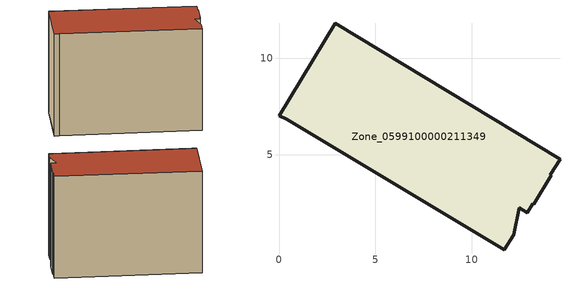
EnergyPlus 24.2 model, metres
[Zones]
Zone_0599100000211349
 floor ground (C_G): 12.48,2.25 12.18,0.85 11.69,0.06 0.39,6.84 0,7.01 2.93,11.83 14.59,4.76 14.09,3.96 14.14,3.93 13.23,2.42 13.17,2.46 12.88,2 z0
 wall outside (C_F): 0,7.01 0.39,6.84 11.69,0.06 12.18,0.85 12.48,2.25 12.88,2 13.17,2.46 13.23,2.42 14.14,3.93 14.09,3.96 14.59,4.76 2.93,11.83 0,7.01 z0:10.04
 roof outside (C_R): 12.48,2.25 12.88,2 13.17,2.46 13.23,2.42 14.14,3.93 14.09,3.96 14.59,4.76 2.93,11.83 0,7.01 0.39,6.84 11.69,0.06 12.18,0.85 z10.04
[BUILDING]
Pand.0599100000211349: North Axis=0; Terrain=City; Loads Convergence Tolerance Value=0.04; Temperature Convergence Tolerance Value=0.4; Solar Distribution=FullExterior; Maximum Number of Warmup Days=25; Minimum Number of Warmup Days=1
[Site:Location]
Rotterdam.The.Hague.AP_ZH_NLD Design_Conditions: Latitude=51.96; Longitude=4.45; Time Zone=1; Elevation=-4.5
[SITE:GROUNDTEMPERATURE:BUILDINGSURFACE]
18, 18, 18, 18, 18, 18, 18, 18, 18, 18, 18, 18
[MATERIAL] Thermal Absorptance=0.9; Solar Absorptance=0.7; Visible Absorptance=0.7
Name | Roughness | Thickness | Conductivity | Density | Specific Heat
G.TI.1946 | MediumSmooth | 0.15 | 1 | 540 | 1210
F.TI.1946 | Rough | 0.3 | 0.857143 | 1920 | 840
R.TI.1946 | MediumRough | 0.2 | 0.1 | 1500 | 1000
[CONSTRUCTION]
C_G: G.TI.1946
C_F: F.TI.1946
C_R: R.TI.1946
[ZONE]
Zone_0599100000211349: Type=1; Multiplier=1; Ceiling Height=Autocalculate; Volume=Autocalculate; Floor Area=autocalculate; Part of Total Floor Area=Yes
[ZONEINFILTRATION:DESIGNFLOWRATE]
Infil_Zone_0599100000211349: Zone or ZoneList or Space or SpaceList=Zone_0599100000211349; Schedule=AlwaysOn; Design Flow Rate Calculation Method=Flow/Area; Flow Rate per Floor Area=0.003; Constant Term Coefficient=1; Temperature Term Coefficient=0; Velocity Term Coefficient=0; Velocity Squared Term Coefficient=0
[HVACTEMPLATE:ZONE:IDEALLOADSAIRSYSTEM]
Zone_0599100000211349: Maximum Heating Supply Air Temperature=50; Minimum Cooling Supply Air Temperature=13; Maximum Heating Supply Air Humidity Ratio=0.0156; Minimum Cooling Supply Air Humidity Ratio=0.0077; Heating Limit=NoLimit; Cooling Limit=NoLimit; Dehumidification Control Type=ConstantSensibleHeatRatio; Cooling Sensible Heat Ratio=0.7; Dehumidification Setpoint=60; Humidification Control Type=None; Humidification Setpoint=30; Outdoor Air Method=None; Outdoor Air Flow Rate per Person=0.00944; Outdoor Air Flow Rate per Zone Floor Area=0; Outdoor Air Flow Rate per Zone=0; Demand Controlled Ventilation Type=None; Outdoor Air Economizer Type=NoEconomizer; Heat Recovery Type=None; Sensible Heat Recovery Effectiveness=0.7; Latent Heat Recovery Effectiveness=0.65
[ZONECONTROL:THERMOSTAT]
ThermostatControl_Zone_0599100000211349: Zone or ZoneList=Zone_0599100000211349; Control Type Schedule=DualSetpointControlType; Control 1=Thermostat_Zone_0599100000211349; Temperature Difference Between Cutout And Setpoint=0
[THERMOSTATSETPOINT:DUALSETPOINT]
Thermostat_Zone_0599100000211349: Heating Setpoint Temperature Schedule=HeatingSetpoint_Zone_0599100000211349; Cooling Setpoint Temperature Schedule=CoolingSetpoint_Zone_0599100000211349
[SCHEDULE:COMPACT]
HeatingSetpoint_Zone_0599100000211349: Through: 12/31, For: AllDays, Until: 24:00, 21
CoolingSetpoint_Zone_0599100000211349: Through: 12/31, For: AllDays, Until: 24:00, 24
DualSetpointControlType: Through: 12/31, For: AllDays, Until: 24:00, 4
AlwaysOn: Through: 12/31, For: AllDays, Until: 24:00, 1
